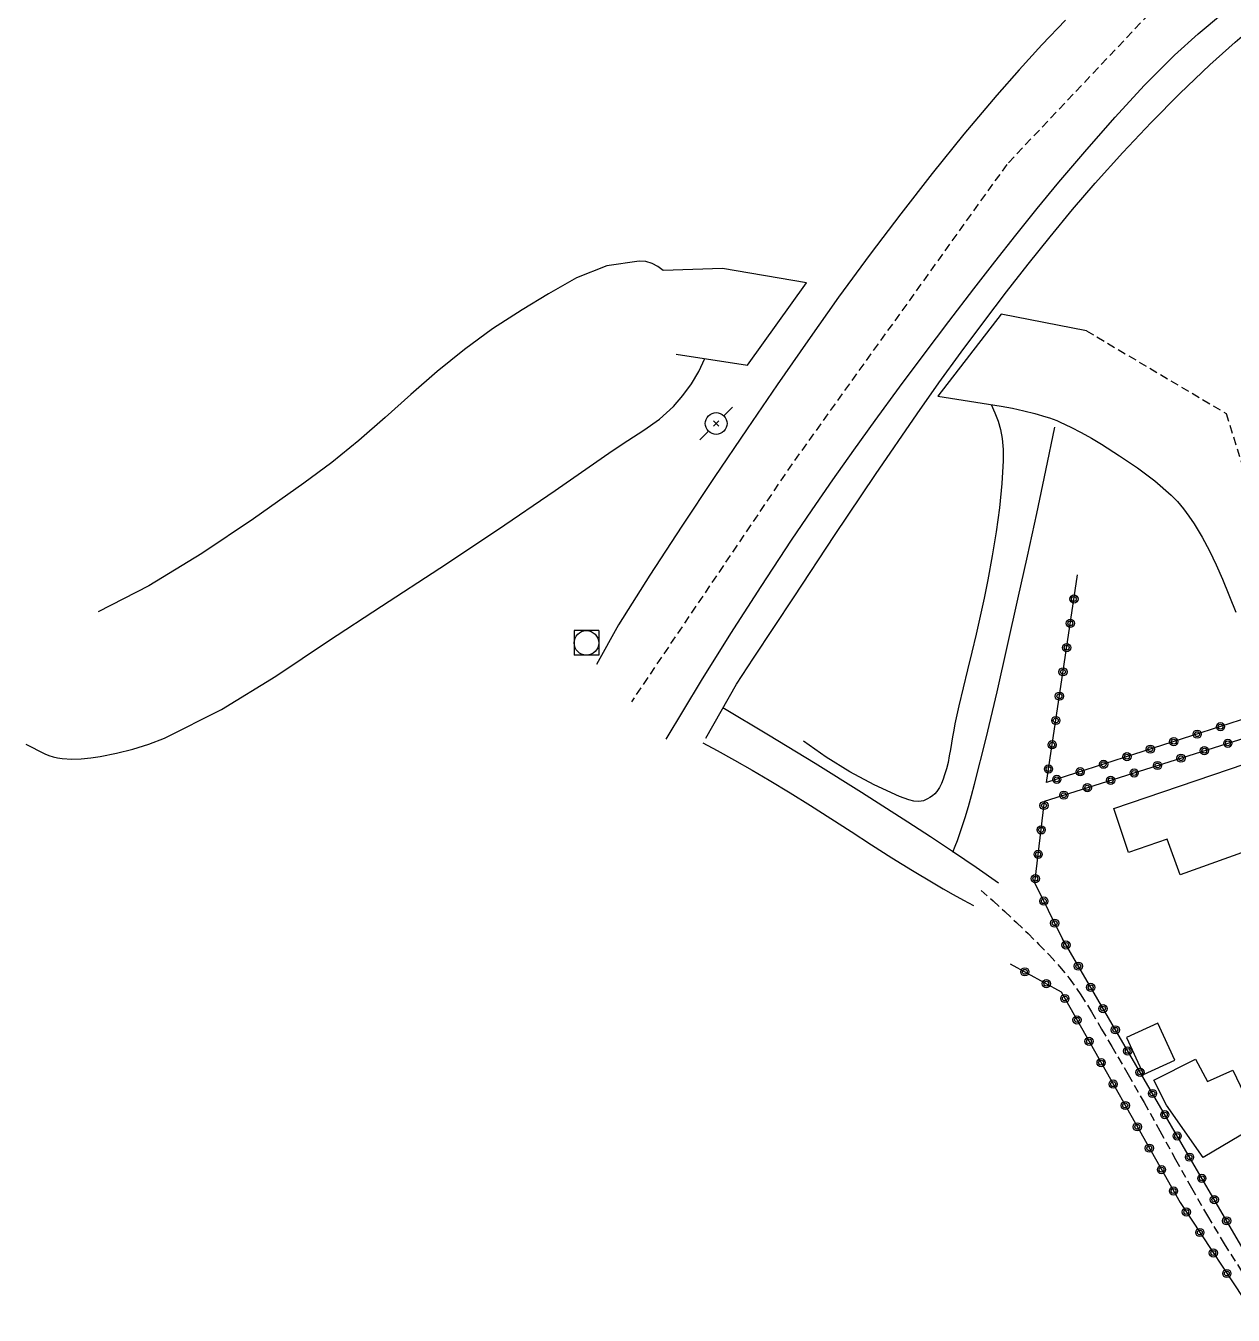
# Model space of a CAD drawing. Header units: millimetres. Extents: x 149000 to 150004, y 153000 to 154002.
# Drawn here: x 149782.1 to 149855.8, y 153834.1 to 153912.8 of the extents above; entities that cross this region are included whole.
import ezdxf

# ---------------------------------------------------------------- set-up
doc = ezdxf.new("R2010")
doc.units = ezdxf.units.MM
doc.linetypes.add('DASHED', pattern=[0.75, 0.5, -0.25])
doc.layers.get('0').update_dxf_attribs({"linetype": 'CONTINUOUS'})
for name, color, linetype in [('W0001', 6, 'DASHED'), ('W0014', 7, 'CONTINUOUS'), ('W0070', 7, 'DASHED'), ('W0071', 7, 'CONTINUOUS'), ('W0104', 1, 'CONTINUOUS'), ('W0112', 1, 'DASHED'), ('W0120', 7, 'CONTINUOUS'), ('W0211', 2, 'CONTINUOUS'), ('W0214', 2, 'CONTINUOUS'), ('W0323', 7, 'CONTINUOUS'), ('W0420', 7, 'CONTINUOUS'), ('W0473', 7, 'CONTINUOUS'), ('W0510', 5, 'CONTINUOUS')]:
    doc.layers.add(name, color=color, linetype=linetype)

# ---------------------------------------------------------------- blocks, each defined once
blk = doc.blocks.new('T473')
for p, q in [((0.500001, 0.500001), (1.000002, 1.000002)), ((-0.166667, 0.166667), (0.166667, -0.166667)), ((-0.166667, -0.166667), (0.166667, 0.166667)), ((-1.000002, -1.000002), (-0.500001, -0.500001))]:
    blk.add_line(p, q)
blk.add_ellipse((0, 0), major_axis=(0.471405, 0.471405), ratio=1, start_param=5.497787144, end_param=11.780972451)
blk = doc.blocks.new('T420')
for p, q in [((0.75, 0.75), (-0.75, 0.75)), ((-0.75, 0.75), (-0.75, -0.75)), ((0.75, 0.75), (0.75, -0.75)), ((0.75, -0.75), (-0.75, -0.75))]:
    blk.add_line(p, q)
blk.add_ellipse((0, 0), major_axis=(-0.53, 0.53), ratio=1, start_param=3.926991, end_param=10.210176)
blk = doc.blocks.new('t323o')
at = {"color": 0, "linetype": 'Continuous'}
for radius in [0.25, 0.15]:
    blk.add_circle((0, 0), radius, dxfattribs=at)

msp = doc.modelspace()

# ---------------------------------------------------------------- linework, layer by layer
at = {"layer": 'W0001'}
msp.add_lwpolyline([(149866.29, 153926.862), (149854.257, 153917.367), (149841.969, 153904.367), (149828.853, 153886.071), (149819.04, 153871.53)], dxfattribs=at)
at = {"layer": 'W0014'}
for points in [[(149821.176, 153869.252), (149823.319, 153872.841), (149825.125, 153875.715), (149826.959, 153878.571), (149828.826, 153881.406), (149830.076, 153883.254), (149831.347, 153885.087), (149832.635, 153886.908), (149833.937, 153888.719), (149835.418, 153890.747), (149836.915, 153892.763), (149838.429, 153894.767), (149839.957, 153896.76), (149841.232, 153898.408), (149842.515, 153900.05), (149843.818, 153901.676), (149845.151, 153903.278), (149846.852, 153905.269), (149848.574, 153907.246), (149850.347, 153909.178), (149852.201, 153911.034), (149853.641, 153912.343), (149855.135, 153913.591)], [(149845.544, 153913.174), (149844.114, 153911.675), (149842.719, 153910.146), (149841.352, 153908.591), (149839.351, 153906.217), (149837.403, 153903.799), (149835.498, 153901.348), (149833.624, 153898.874), (149831.693, 153896.244), (149829.807, 153893.583), (149827.951, 153890.9), (149826.112, 153888.206), (149824.105, 153885.243), (149822.115, 153882.268), (149820.161, 153879.268), (149818.26, 153876.235), (149816.903, 153873.808)], [(149823.58, 153869.322), (149823.58, 153869.322), (149825.456, 153872.613), (149826.509, 153874.196), (149828.978, 153877.946), (149831.448, 153881.694), (149833.944, 153885.426), (149836.49, 153889.125), (149837.825, 153891.013), (149839.179, 153892.888), (149840.555, 153894.746), (149841.957, 153896.586), (149843.273, 153898.274), (149844.606, 153899.948), (149845.968, 153901.6), (149847.369, 153903.219), (149849.054, 153905.083), (149850.775, 153906.915), (149852.54, 153908.705), (149854.357, 153910.442), (149855.9, 153911.832), (149857.48, 153913.178)]]:
    msp.add_lwpolyline(points, dxfattribs=at)
at = {"layer": 'W0070'}
msp.add_lwpolyline([(149840.395, 153860.002), (149841.132, 153859.367), (149841.855, 153858.717), (149842.565, 153858.052), (149843.261, 153857.372), (149843.917, 153856.716), (149844.566, 153856.05), (149845.192, 153855.363), (149845.78, 153854.641), (149846.488, 153853.639), (149847.136, 153852.597), (149847.753, 153851.539), (149848.373, 153850.485), (149849.378, 153848.775), (149850.355, 153847.05), (149851.316, 153845.316), (149852.271, 153843.579), (149853.236, 153841.845), (149854.222, 153840.123), (149855.24, 153838.42), (149856.301, 153836.742), (149856.888, 153835.865), (149857.497, 153835.003), (149857.901, 153834.466)], dxfattribs=at)
at = {"layer": 'W0071'}
for points in [[(149841.459, 153860.458), (149840.087, 153861.411), (149838.706, 153862.351), (149837.315, 153863.277), (149835.916, 153864.189), (149833.098, 153865.987), (149830.263, 153867.756), (149827.41, 153869.498), (149824.628, 153871.16)], [(149823.408, 153869.022), (149824.272, 153868.558), (149825.344, 153867.966), (149826.408, 153867.361), (149827.465, 153866.743), (149828.729, 153865.979), (149829.981, 153865.197), (149831.226, 153864.403), (149832.466, 153863.602), (149833.707, 153862.802), (149834.952, 153862.008), (149836.205, 153861.227), (149837.47, 153860.465), (149838.081, 153860.109), (149838.697, 153859.761), (149839.317, 153859.421), (149839.942, 153859.089)]]:
    msp.add_lwpolyline(points, dxfattribs=at)
at = {"layer": 'W0104'}
for points in [[(149860.603, 153863.852), (149852.545, 153860.97), (149851.755, 153863.141), (149849.387, 153862.322), (149848.497, 153865.02), (149857.538, 153868.095), (149858.488, 153865.427), (149859.899, 153865.833)], [(149852.232, 153849.634), (149851.192, 153851.905), (149849.274, 153851.027), (149850.314, 153848.756)], [(149857.359, 153845.706), (149853.959, 153843.703), (149851.711, 153846.9), (149850.947, 153848.425), (149853.487, 153849.712), (149854.226, 153848.342), (149855.764, 153849.033)]]:
    msp.add_lwpolyline(points, close=True, dxfattribs=at)
at = {"layer": 'W0112'}
msp.add_lwpolyline([(149846.825, 153894.203), (149855.363, 153889.148), (149860.763, 153871.601)], dxfattribs=at)
at = {"layer": 'W0120'}
for points in [[(149821.772, 153892.768), (149826.126, 153892.104), (149829.745, 153897.134), (149824.614, 153897.998), (149820.983, 153897.881)], [(149846.825, 153894.203), (149841.622, 153895.215), (149837.75, 153890.204), (149841.626, 153889.59)]]:
    msp.add_lwpolyline(points, dxfattribs=at)
at = {"layer": 'W0211'}
msp.add_lwpolyline([(149841.011, 153889.687), (149841.24, 153889.194), (149841.429, 153888.685), (149841.576, 153888.162), (149841.681, 153887.629), (149841.749, 153886.939), (149841.75, 153886.246), (149841.712, 153885.557), (149841.661, 153884.872), (149841.516, 153883.389), (149841.313, 153881.913), (149841.07, 153880.444), (149840.805, 153878.979), (149840.587, 153877.872), (149840.349, 153876.769), (149840.096, 153875.67), (149839.833, 153874.574), (149839.566, 153873.478), (149839.301, 153872.382), (149839.044, 153871.285), (149838.799, 153870.184), (149838.721, 153869.794), (149838.653, 153869.403), (149838.589, 153869.011), (149838.525, 153868.619), (149838.456, 153868.226), (149838.376, 153867.835), (149838.281, 153867.448), (149838.166, 153867.065), (149838.076, 153866.803), (149837.974, 153866.542), (149837.849, 153866.29), (149837.691, 153866.056), (149837.566, 153865.918), (149837.426, 153865.796), (149837.275, 153865.69), (149837.115, 153865.598), (149836.995, 153865.539), (149836.869, 153865.489), (149836.738, 153865.454), (149836.602, 153865.439), (149836.291, 153865.462), (149835.988, 153865.536), (149835.698, 153865.64), (149835.416, 153865.754), (149833.872, 153866.452), (149832.377, 153867.249), (149830.937, 153868.144), (149829.56, 153869.131)], dxfattribs=at)
at = {"layer": 'W0214'}
msp.add_lwpolyline([(149838.67, 153862.356), (149838.815, 153862.71), (149838.952, 153863.066), (149839.083, 153863.425), (149839.207, 153863.786), (149839.422, 153864.459), (149839.623, 153865.137), (149839.813, 153865.818), (149839.995, 153866.501), (149840.705, 153869.315), (149841.37, 153872.14), (149842.01, 153874.97), (149842.644, 153877.801), (149843.226, 153880.422), (149843.796, 153883.046), (149844.354, 153885.673), (149844.899, 153888.302)], dxfattribs=at)
at = {"layer": 'W0323'}
for points in [[(149856.786, 153870.586), (149844.389, 153866.599), (149846.286, 153879.296)], [(149858.766, 153834.894), (149857.112, 153836.877), (149853.177, 153843.619), (149845.337, 153857.095), (149843.677, 153860.485), (149844.268, 153865.458), (149857.292, 153869.577)], [(149842.172, 153855.53), (149845.277, 153853.823), (149852.542, 153840.949), (149857.082, 153834.061)]]:
    msp.add_lwpolyline(points, dxfattribs=at)
at = {"layer": 'W0510'}
for points in [[(149820.983, 153897.881), (149820.666, 153898.13), (149820.308, 153898.313), (149819.92, 153898.425), (149819.519, 153898.46), (149817.537, 153898.167), (149815.684, 153897.425), (149813.987, 153896.462), (149812.367, 153895.482), (149810.566, 153894.328), (149808.847, 153893.057), (149807.194, 153891.707), (149805.586, 153890.307), (149804, 153888.898), (149802.397, 153887.503), (149800.753, 153886.154), (149799.049, 153884.881), (149795.96, 153882.713), (149792.825, 153880.592), (149789.588, 153878.615), (149786.483, 153877.026)], [(149782.067, 153868.956), (149783.223, 153868.357), (149783.479, 153868.254), (149783.743, 153868.17), (149784.012, 153868.107), (149784.286, 153868.067), (149784.869, 153868.035), (149785.452, 153868.055), (149786.031, 153868.115), (149786.605, 153868.201), (149787.607, 153868.393), (149788.599, 153868.636), (149789.575, 153868.939), (149790.528, 153869.312), (149794.009, 153871.057), (149797.328, 153873.096), (149800.553, 153875.259), (149803.779, 153877.387), (149807.341, 153879.698), (149810.877, 153882.05), (149814.388, 153884.438), (149817.877, 153886.858), (149818.832, 153887.495), (149819.806, 153888.121), (149820.753, 153888.8), (149821.614, 153889.582), (149822.191, 153890.244), (149822.706, 153890.954), (149823.156, 153891.708), (149823.537, 153892.499)], [(149841.626, 153889.59), (149842.315, 153889.464), (149843, 153889.315), (149843.68, 153889.144), (149844.353, 153888.95), (149844.575, 153888.878), (149844.794, 153888.799), (149845.01, 153888.712), (149845.224, 153888.619), (149845.871, 153888.313), (149846.507, 153887.986), (149847.133, 153887.638), (149847.746, 153887.269), (149848.856, 153886.563), (149849.953, 153885.83), (149851.013, 153885.04), (149852.008, 153884.168), (149852.397, 153883.763), (149852.756, 153883.331), (149853.088, 153882.88), (149853.399, 153882.415), (149853.889, 153881.599), (149854.334, 153880.758), (149854.743, 153879.9), (149855.126, 153879.031), (149855.946, 153877.019)]]:
    msp.add_lwpolyline(points, dxfattribs=at)

# ---------------------------------------------------------------- block references
at = {"layer": 'W0323'}
for p, rotation in [((149846.064, 153877.812), 81.50255730502236), ((149845.843, 153876.329), 81.50255730502236), ((149845.621, 153874.845), 81.50255730502236), ((149845.399, 153873.362), 81.50255730502236), ((149845.178, 153871.878), 81.50255730502236), ((149844.956, 153870.395), 81.50255730502236), ((149855.015, 153870.016), 197.8283135712838), ((149852.159, 153869.098), 197.8283135712838), ((149853.587, 153869.557), 197.8283135712838), ((149855.46, 153868.998), 17.55019858929896), ((149844.734, 153868.911), 81.50255730502236), ((149849.303, 153868.179), 197.8283135712838), ((149850.731, 153868.639), 197.8283135712838), ((149854.03, 153868.545), 17.55019858929896), ((149844.513, 153867.428), 81.50255730502236), ((149847.875, 153867.72), 197.8283135712838), ((149851.17, 153867.641), 17.55019858929896), ((149852.6, 153868.093), 17.55019858929896), ((149845.019, 153866.802), 197.8283135712838), ((149846.447, 153867.261), 197.8283135712838), ((149848.31, 153866.736), 17.55019858929896), ((149849.74, 153867.188), 17.55019858929896), ((149845.449, 153865.832), 17.55019858929896), ((149846.879, 153866.284), 17.55019858929896), ((149844.237, 153865.199), 83.22265655966571), ((149844.06, 153863.709), 83.22265655966571), ((149843.883, 153862.22), 83.22265655966571), ((149843.706, 153860.73), 83.22265655966571), ((149844.228, 153859.36), 116.0898601100174), ((149844.888, 153858.012), 116.0898601100174), ((149845.578, 153856.681), 120.1897748217868), ((149843.067, 153855.038), 331.2045706373827), ((149846.332, 153855.385), 120.1897748217868), ((149844.381, 153854.315), 331.2045706373827), ((149847.086, 153854.088), 120.1897748217868), ((149845.512, 153853.407), 299.4367183764721), ((149847.841, 153852.792), 120.1897748217868), ((149846.249, 153852.1), 299.4367183764721), ((149846.986, 153850.794), 299.4367183764721), ((149848.595, 153851.495), 120.1897748217868), ((149849.349, 153850.199), 120.1897748217868), ((149847.723, 153849.488), 299.4367183764721), ((149850.103, 153848.902), 120.1897748217868), ((149848.461, 153848.181), 299.4367183764721), ((149850.858, 153847.606), 120.1897748217868), ((149849.198, 153846.875), 299.4367183764721), ((149851.612, 153846.309), 120.1897748217868), ((149849.935, 153845.569), 299.4367183764721), ((149852.366, 153845.012), 120.1897748217868), ((149850.672, 153844.262), 299.4367183764721), ((149853.121, 153843.716), 120.1897748217868), ((149851.409, 153842.956), 299.4367183764721), ((149853.877, 153842.42), 120.2701734841763), ((149852.147, 153841.65), 299.4367183764721), ((149854.633, 153841.125), 120.2701734841763), ((149852.925, 153840.368), 303.3904207178718), ((149855.389, 153839.829), 120.2701734841763), ((149853.75, 153839.116), 303.3904207178718), ((149854.576, 153837.864), 303.3904207178718), ((149855.401, 153836.611), 303.3904207178718)]:
    msp.add_blockref('t323o', p, dxfattribs=dict(at, rotation=rotation))
at = {"layer": 'W0420'}
msp.add_blockref('T420', (149816.299, 153875.132), dxfattribs=at)
at = {"layer": 'W0473'}
msp.add_blockref('T473', (149824.217, 153888.533), dxfattribs=at)

doc.saveas('drawing.dxf')
